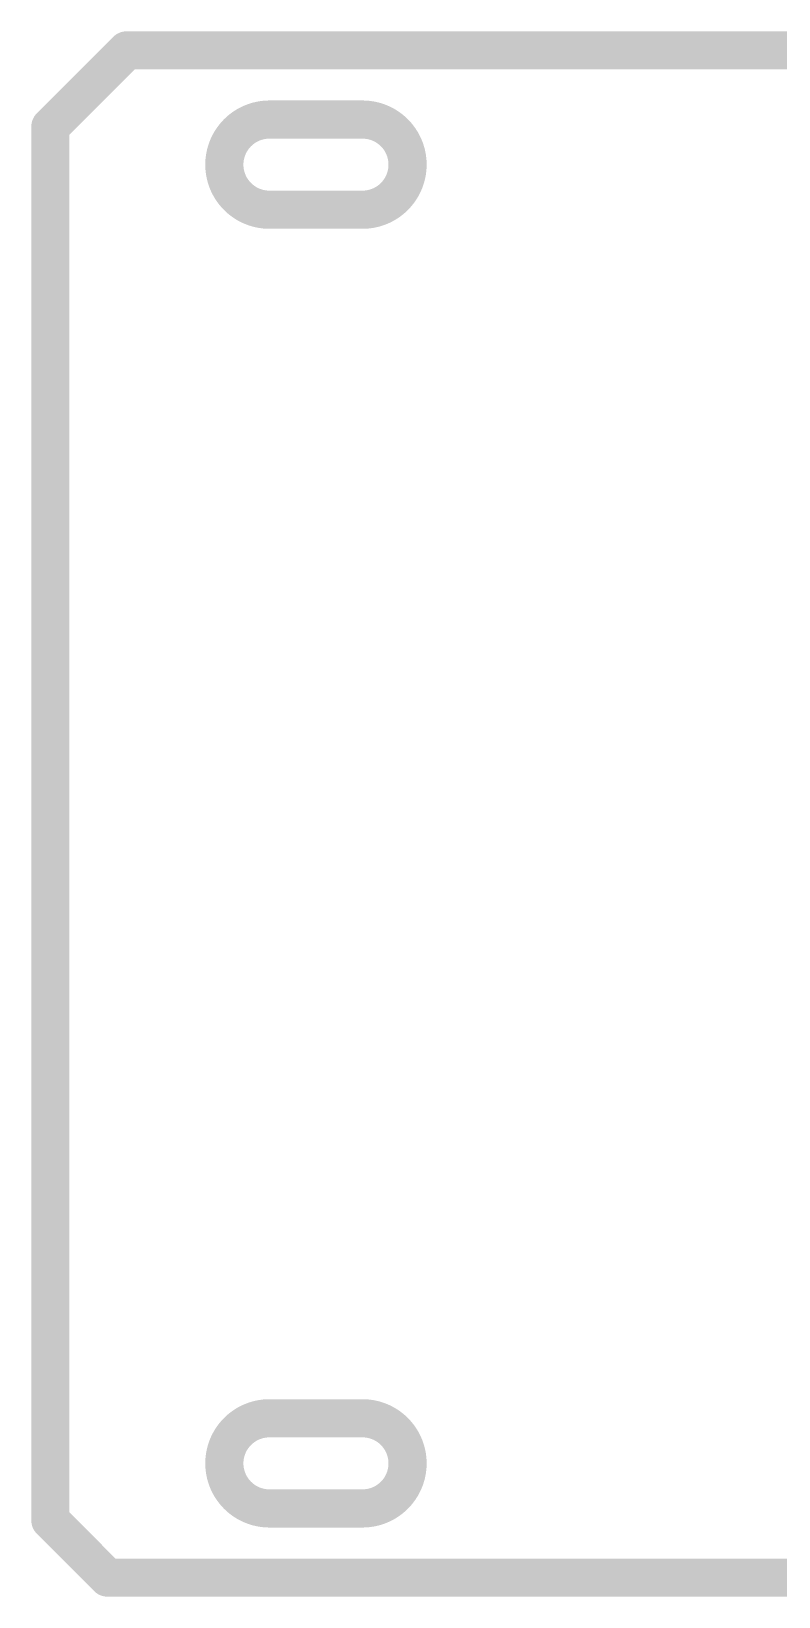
# Model space of a CAD drawing. Extents: x 1.1 to 91.2, y -5.2 to 5.2.
# Drawn here: x 1.14 to 6.12, y -5.21 to 5.21 of the extents above; entities that cross this region are included whole.
import ezdxf

# ---------------------------------------------------------------- set-up
doc = ezdxf.new("R2010")
doc.units = 0
doc.layers.add('16', color=132, linetype='CONTINUOUS')

msp = doc.modelspace()

# ---------------------------------------------------------------- linework, layer by layer
at = {"layer": '16', "const_width": 0.127}
for points in [[(1.778, 5.1435, 1), (1.778, 5.0165)], [(1.8229, 5.0351, 1), (1.7331, 5.1249)], [(1.3335, 4.572, 1), (1.2065, 4.572)], [(2.5486, 4.6361, 1), (2.6074, 4.5235)], [(2.5486, 4.6361, 1), (2.6074, 4.5235)], [(2.5946, 4.5153, 1), (2.5172, 4.6161)], [(2.5946, 4.5153, 1), (2.5172, 4.6161)], [(2.5769, 4.6506, 1), (2.6255, 4.5332)], [(2.5769, 4.6506, 1), (2.6255, 4.5332)], [(2.6122, 4.5263, 1), (2.5438, 4.6333)], [(2.6122, 4.5263, 1), (2.5438, 4.6333)], [(2.6063, 4.6624, 1), (2.6445, 4.5414)], [(2.6063, 4.6624, 1), (2.6445, 4.5414)], [(2.6306, 4.5356, 1), (2.5718, 4.6482)], [(2.6306, 4.5356, 1), (2.5718, 4.6482)], [(2.6368, 4.6718, 1), (2.664, 4.5478)], [(2.6368, 4.6718, 1), (2.664, 4.5478)], [(2.6497, 4.5432, 1), (2.6011, 4.6606)], [(2.6497, 4.5432, 1), (2.6011, 4.6606)], [(2.6674, 4.6783, 1), (2.6844, 4.5525)], [(2.6674, 4.6783, 1), (2.6844, 4.5525)], [(2.6695, 4.5493, 1), (2.6313, 4.6703)], [(2.6695, 4.5493, 1), (2.6313, 4.6703)], [(2.6992, 4.6823, 1), (2.7046, 4.5555)], [(2.6992, 4.6823, 1), (2.7046, 4.5555)], [(2.6895, 4.5534, 1), (2.6623, 4.6774)], [(2.6895, 4.5534, 1), (2.6623, 4.6774)], [(2.728, 4.6835, 1), (2.728, 4.5565)], [(2.728, 4.6835, 1), (2.728, 4.5565)], [(2.7104, 4.556, 1), (2.6934, 4.6818)], [(2.7104, 4.556, 1), (2.6934, 4.6818)], [(2.7307, 4.5566, 1), (2.7253, 4.6834)], [(2.7307, 4.5566, 1), (2.7253, 4.6834)], [(3.3507, 4.6834, 1), (3.3453, 4.5566)], [(3.3507, 4.6834, 1), (3.3453, 4.5566)], [(3.3826, 4.6818, 1), (3.3656, 4.556)], [(3.3826, 4.6818, 1), (3.3656, 4.556)], [(3.4137, 4.6774, 1), (3.3865, 4.5534)], [(3.4137, 4.6774, 1), (3.3865, 4.5534)], [(3.348, 4.5565, 1), (3.348, 4.6835)], [(3.348, 4.5565, 1), (3.348, 4.6835)], [(3.4447, 4.6703, 1), (3.4065, 4.5493)], [(3.4447, 4.6703, 1), (3.4065, 4.5493)], [(3.3714, 4.5555, 1), (3.3768, 4.6823)], [(3.3714, 4.5555, 1), (3.3768, 4.6823)], [(3.4749, 4.6606, 1), (3.4263, 4.5432)], [(3.4749, 4.6606, 1), (3.4263, 4.5432)], [(3.3916, 4.5525, 1), (3.4086, 4.6783)], [(3.3916, 4.5525, 1), (3.4086, 4.6783)], [(3.5042, 4.6482, 1), (3.4454, 4.5356)], [(3.5042, 4.6482, 1), (3.4454, 4.5356)], [(3.412, 4.5478, 1), (3.4392, 4.6718)], [(3.412, 4.5478, 1), (3.4392, 4.6718)], [(3.4315, 4.5414, 1), (3.4697, 4.6624)], [(3.4315, 4.5414, 1), (3.4697, 4.6624)], [(3.5322, 4.6333, 1), (3.4638, 4.5263)], [(3.5322, 4.6333, 1), (3.4638, 4.5263)], [(3.4505, 4.5332, 1), (3.4991, 4.6506)], [(3.4505, 4.5332, 1), (3.4991, 4.6506)], [(3.5588, 4.6161, 1), (3.4814, 4.5153)], [(3.5588, 4.6161, 1), (3.4814, 4.5153)], [(3.4686, 4.5235, 1), (3.5274, 4.6361)], [(3.4686, 4.5235, 1), (3.5274, 4.6361)], [(1.2251, 4.6169, 1), (1.3149, 4.5271)], [(2.5245, 4.4406, 1), (2.4119, 4.4994)], [(2.5245, 4.4406, 1), (2.4119, 4.4994)], [(2.4319, 4.5308, 1), (2.5327, 4.4534)], [(2.4319, 4.5308, 1), (2.5327, 4.4534)], [(2.5358, 4.4579, 1), (2.4288, 4.5263)], [(2.5358, 4.4579, 1), (2.4288, 4.5263)], [(2.4514, 4.5557, 1), (2.545, 4.4699)], [(2.4514, 4.5557, 1), (2.545, 4.4699)], [(2.5486, 4.4741, 1), (2.4478, 4.5515)], [(2.5486, 4.4741, 1), (2.4478, 4.5515)], [(2.473, 4.5789, 1), (2.5588, 4.4853)], [(2.473, 4.5789, 1), (2.5588, 4.4853)], [(2.5627, 4.4892, 1), (2.4691, 4.575)], [(2.5627, 4.4892, 1), (2.4691, 4.575)], [(2.4965, 4.6002, 1), (2.5739, 4.4994)], [(2.4965, 4.6002, 1), (2.5739, 4.4994)], [(2.5781, 4.503, 1), (2.4923, 4.5966)], [(2.5781, 4.503, 1), (2.4923, 4.5966)], [(2.5217, 4.6192, 1), (2.5901, 4.5122)], [(2.5217, 4.6192, 1), (2.5901, 4.5122)], [(3.5837, 4.5966, 1), (3.4979, 4.503)], [(3.5837, 4.5966, 1), (3.4979, 4.503)], [(3.4859, 4.5122, 1), (3.5543, 4.6192)], [(3.4859, 4.5122, 1), (3.5543, 4.6192)], [(3.6069, 4.575, 1), (3.5133, 4.4892)], [(3.6069, 4.575, 1), (3.5133, 4.4892)], [(3.5021, 4.4994, 1), (3.5795, 4.6002)], [(3.5021, 4.4994, 1), (3.5795, 4.6002)], [(3.6282, 4.5515, 1), (3.5274, 4.4741)], [(3.6282, 4.5515, 1), (3.5274, 4.4741)], [(3.5172, 4.4853, 1), (3.603, 4.5789)], [(3.5172, 4.4853, 1), (3.603, 4.5789)], [(3.6472, 4.5263, 1), (3.5402, 4.4579)], [(3.6472, 4.5263, 1), (3.5402, 4.4579)], [(3.531, 4.4699, 1), (3.6246, 4.5557)], [(3.531, 4.4699, 1), (3.6246, 4.5557)], [(3.5433, 4.4534, 1), (3.6441, 4.5308)], [(3.5433, 4.4534, 1), (3.6441, 4.5308)], [(3.6641, 4.4994, 1), (3.5515, 4.4406)], [(3.6641, 4.4994, 1), (3.5515, 4.4406)], [(2.4955, 4.3636, 1), (2.3697, 4.3806)], [(2.4955, 4.3636, 1), (2.3697, 4.3806)], [(2.3777, 4.4167, 1), (2.4987, 4.3785)], [(2.3777, 4.4167, 1), (2.4987, 4.3785)], [(2.5002, 4.384, 1), (2.3762, 4.4112)], [(2.5002, 4.384, 1), (2.3762, 4.4112)], [(2.3874, 4.4469, 1), (2.5048, 4.3983)], [(2.3874, 4.4469, 1), (2.5048, 4.3983)], [(2.5066, 4.4035, 1), (2.3856, 4.4417)], [(2.5066, 4.4035, 1), (2.3856, 4.4417)], [(2.3998, 4.4762, 1), (2.5124, 4.4174)], [(2.3998, 4.4762, 1), (2.5124, 4.4174)], [(2.5148, 4.4225, 1), (2.3974, 4.4711)], [(2.5148, 4.4225, 1), (2.3974, 4.4711)], [(2.4147, 4.5042, 1), (2.5217, 4.4358)], [(2.4147, 4.5042, 1), (2.5217, 4.4358)], [(3.5543, 4.4358, 1), (3.6613, 4.5042)], [(3.5543, 4.4358, 1), (3.6613, 4.5042)], [(3.6786, 4.4711, 1), (3.5612, 4.4225)], [(3.6786, 4.4711, 1), (3.5612, 4.4225)], [(3.5636, 4.4174, 1), (3.6762, 4.4762)], [(3.5636, 4.4174, 1), (3.6762, 4.4762)], [(3.6904, 4.4417, 1), (3.5694, 4.4035)], [(3.6904, 4.4417, 1), (3.5694, 4.4035)], [(3.5712, 4.3983, 1), (3.6886, 4.4469)], [(3.5712, 4.3983, 1), (3.6886, 4.4469)], [(3.6998, 4.4112, 1), (3.5758, 4.384)], [(3.6998, 4.4112, 1), (3.5758, 4.384)], [(3.5773, 4.3785, 1), (3.6983, 4.4167)], [(3.5773, 4.3785, 1), (3.6983, 4.4167)], [(3.7063, 4.3806, 1), (3.5805, 4.3636)], [(3.7063, 4.3806, 1), (3.5805, 4.3636)], [(2.4914, 4.3227, 1), (2.3646, 4.3173)], [(2.4914, 4.3227, 1), (2.3646, 4.3173)], [(2.3646, 4.3227, 1), (2.4914, 4.3173)], [(2.3646, 4.3227, 1), (2.4914, 4.3173)], [(2.492, 4.3024, 1), (2.3662, 4.2854)], [(2.492, 4.3024, 1), (2.3662, 4.2854)], [(2.3662, 4.3546, 1), (2.492, 4.3376)], [(2.3662, 4.3546, 1), (2.492, 4.3376)], [(2.4925, 4.3434, 1), (2.3657, 4.3488)], [(2.4925, 4.3434, 1), (2.3657, 4.3488)], [(2.3706, 4.3857, 1), (2.4946, 4.3585)], [(2.3706, 4.3857, 1), (2.4946, 4.3585)], [(2.4946, 4.2815, 1), (2.3706, 4.2543)], [(2.4946, 4.2815, 1), (2.3706, 4.2543)], [(3.5814, 4.3585, 1), (3.7054, 4.3857)], [(3.5814, 4.3585, 1), (3.7054, 4.3857)], [(3.7054, 4.2543, 1), (3.5814, 4.2815)], [(3.7054, 4.2543, 1), (3.5814, 4.2815)], [(3.7103, 4.3488, 1), (3.5835, 4.3434)], [(3.7103, 4.3488, 1), (3.5835, 4.3434)], [(3.7098, 4.2854, 1), (3.584, 4.3024)], [(3.7098, 4.2854, 1), (3.584, 4.3024)], [(3.584, 4.3376, 1), (3.7098, 4.3546)], [(3.584, 4.3376, 1), (3.7098, 4.3546)], [(3.7114, 4.3173, 1), (3.5846, 4.3227)], [(3.7114, 4.3173, 1), (3.5846, 4.3227)], [(3.5846, 4.3173, 1), (3.7114, 4.3227)], [(3.5846, 4.3173, 1), (3.7114, 4.3227)], [(2.3657, 4.2912, 1), (2.4925, 4.2966)], [(2.3657, 4.2912, 1), (2.4925, 4.2966)], [(2.3697, 4.2594, 1), (2.4955, 4.2764)], [(2.3697, 4.2594, 1), (2.4955, 4.2764)], [(2.4987, 4.2615, 1), (2.3777, 4.2233)], [(2.4987, 4.2615, 1), (2.3777, 4.2233)], [(2.3762, 4.2288, 1), (2.5002, 4.256)], [(2.3762, 4.2288, 1), (2.5002, 4.256)], [(2.5048, 4.2417, 1), (2.3874, 4.1931)], [(2.5048, 4.2417, 1), (2.3874, 4.1931)], [(2.3856, 4.1983, 1), (2.5066, 4.2365)], [(2.3856, 4.1983, 1), (2.5066, 4.2365)], [(2.5124, 4.2226, 1), (2.3998, 4.1638)], [(2.5124, 4.2226, 1), (2.3998, 4.1638)], [(2.3974, 4.1689, 1), (2.5148, 4.2175)], [(2.3974, 4.1689, 1), (2.5148, 4.2175)], [(2.5217, 4.2042, 1), (2.4147, 4.1358)], [(2.5217, 4.2042, 1), (2.4147, 4.1358)], [(2.5327, 4.1866, 1), (2.4319, 4.1092)], [(2.5327, 4.1866, 1), (2.4319, 4.1092)], [(3.6441, 4.1092, 1), (3.5433, 4.1866)], [(3.6441, 4.1092, 1), (3.5433, 4.1866)], [(3.6613, 4.1358, 1), (3.5543, 4.2042)], [(3.6613, 4.1358, 1), (3.5543, 4.2042)], [(3.5612, 4.2175, 1), (3.6786, 4.1689)], [(3.5612, 4.2175, 1), (3.6786, 4.1689)], [(3.6762, 4.1638, 1), (3.5636, 4.2226)], [(3.6762, 4.1638, 1), (3.5636, 4.2226)], [(3.5694, 4.2365, 1), (3.6904, 4.1983)], [(3.5694, 4.2365, 1), (3.6904, 4.1983)], [(3.6886, 4.1931, 1), (3.5712, 4.2417)], [(3.6886, 4.1931, 1), (3.5712, 4.2417)], [(3.5758, 4.256, 1), (3.6998, 4.2288)], [(3.5758, 4.256, 1), (3.6998, 4.2288)], [(3.6983, 4.2233, 1), (3.5773, 4.2615)], [(3.6983, 4.2233, 1), (3.5773, 4.2615)], [(3.5805, 4.2764, 1), (3.7063, 4.2594)], [(3.5805, 4.2764, 1), (3.7063, 4.2594)], [(3.5835, 4.2966, 1), (3.7103, 4.2912)], [(3.5835, 4.2966, 1), (3.7103, 4.2912)], [(2.4119, 4.1406, 1), (2.5245, 4.1994)], [(2.4119, 4.1406, 1), (2.5245, 4.1994)], [(2.4288, 4.1137, 1), (2.5358, 4.1821)], [(2.4288, 4.1137, 1), (2.5358, 4.1821)], [(2.545, 4.1701, 1), (2.4514, 4.0843)], [(2.545, 4.1701, 1), (2.4514, 4.0843)], [(2.4478, 4.0885, 1), (2.5486, 4.1659)], [(2.4478, 4.0885, 1), (2.5486, 4.1659)], [(2.5588, 4.1547, 1), (2.473, 4.0611)], [(2.5588, 4.1547, 1), (2.473, 4.0611)], [(2.4691, 4.065, 1), (2.5627, 4.1508)], [(2.4691, 4.065, 1), (2.5627, 4.1508)], [(2.5739, 4.1406, 1), (2.4965, 4.0398)], [(2.5739, 4.1406, 1), (2.4965, 4.0398)], [(2.4923, 4.0434, 1), (2.5781, 4.137)], [(2.4923, 4.0434, 1), (2.5781, 4.137)], [(2.5901, 4.1278, 1), (2.5217, 4.0208)], [(2.5901, 4.1278, 1), (2.5217, 4.0208)], [(2.6074, 4.1165, 1), (2.5486, 4.0039)], [(2.6074, 4.1165, 1), (2.5486, 4.0039)], [(2.5172, 4.0239, 1), (2.5946, 4.1247)], [(2.5172, 4.0239, 1), (2.5946, 4.1247)], [(2.6255, 4.1068, 1), (2.5769, 3.9894)], [(2.6255, 4.1068, 1), (2.5769, 3.9894)], [(2.5438, 4.0067, 1), (2.6122, 4.1137)], [(2.5438, 4.0067, 1), (2.6122, 4.1137)], [(2.5718, 3.9918, 1), (2.6306, 4.1044)], [(2.5718, 3.9918, 1), (2.6306, 4.1044)], [(3.4454, 4.1044, 1), (3.5042, 3.9918)], [(3.4454, 4.1044, 1), (3.5042, 3.9918)], [(3.4638, 4.1137, 1), (3.5322, 4.0067)], [(3.4638, 4.1137, 1), (3.5322, 4.0067)], [(3.4991, 3.9894, 1), (3.4505, 4.1068)], [(3.4991, 3.9894, 1), (3.4505, 4.1068)], [(3.4814, 4.1247, 1), (3.5588, 4.0239)], [(3.4814, 4.1247, 1), (3.5588, 4.0239)], [(3.5274, 4.0039, 1), (3.4686, 4.1165)], [(3.5274, 4.0039, 1), (3.4686, 4.1165)], [(3.4979, 4.137, 1), (3.5837, 4.0434)], [(3.4979, 4.137, 1), (3.5837, 4.0434)], [(3.5543, 4.0208, 1), (3.4859, 4.1278)], [(3.5543, 4.0208, 1), (3.4859, 4.1278)], [(3.5133, 4.1508, 1), (3.6069, 4.065)], [(3.5133, 4.1508, 1), (3.6069, 4.065)], [(3.5795, 4.0398, 1), (3.5021, 4.1406)], [(3.5795, 4.0398, 1), (3.5021, 4.1406)], [(3.5274, 4.1659, 1), (3.6282, 4.0885)], [(3.5274, 4.1659, 1), (3.6282, 4.0885)], [(3.603, 4.0611, 1), (3.5172, 4.1547)], [(3.603, 4.0611, 1), (3.5172, 4.1547)], [(3.5402, 4.1821, 1), (3.6472, 4.1137)], [(3.5402, 4.1821, 1), (3.6472, 4.1137)], [(3.6246, 4.0843, 1), (3.531, 4.1701)], [(3.6246, 4.0843, 1), (3.531, 4.1701)], [(3.5515, 4.1994, 1), (3.6641, 4.1406)], [(3.5515, 4.1994, 1), (3.6641, 4.1406)], [(2.6445, 4.0986, 1), (2.6063, 3.9776)], [(2.6445, 4.0986, 1), (2.6063, 3.9776)], [(2.664, 4.0922, 1), (2.6368, 3.9682)], [(2.664, 4.0922, 1), (2.6368, 3.9682)], [(2.6011, 3.9794, 1), (2.6497, 4.0968)], [(2.6011, 3.9794, 1), (2.6497, 4.0968)], [(2.6844, 4.0875, 1), (2.6674, 3.9617)], [(2.6844, 4.0875, 1), (2.6674, 3.9617)], [(2.6313, 3.9697, 1), (2.6695, 4.0907)], [(2.6313, 3.9697, 1), (2.6695, 4.0907)], [(2.7046, 4.0845, 1), (2.6992, 3.9577)], [(2.7046, 4.0845, 1), (2.6992, 3.9577)], [(2.6623, 3.9626, 1), (2.6895, 4.0866)], [(2.6623, 3.9626, 1), (2.6895, 4.0866)], [(2.728, 4.0835, 1), (2.728, 3.9565)], [(2.728, 4.0835, 1), (2.728, 3.9565)], [(2.6934, 3.9582, 1), (2.7104, 4.084)], [(2.6934, 3.9582, 1), (2.7104, 4.084)], [(2.7253, 3.9566, 1), (2.7307, 4.0834)], [(2.7253, 3.9566, 1), (2.7307, 4.0834)], [(3.3453, 4.0834, 1), (3.3507, 3.9566)], [(3.3453, 4.0834, 1), (3.3507, 3.9566)], [(3.3656, 4.084, 1), (3.3826, 3.9582)], [(3.3656, 4.084, 1), (3.3826, 3.9582)], [(3.3865, 4.0866, 1), (3.4137, 3.9626)], [(3.3865, 4.0866, 1), (3.4137, 3.9626)], [(3.348, 3.9565, 1), (3.348, 4.0835)], [(3.348, 3.9565, 1), (3.348, 4.0835)], [(3.4065, 4.0907, 1), (3.4447, 3.9697)], [(3.4065, 4.0907, 1), (3.4447, 3.9697)], [(3.3768, 3.9577, 1), (3.3714, 4.0845)], [(3.3768, 3.9577, 1), (3.3714, 4.0845)], [(3.4263, 4.0968, 1), (3.4749, 3.9794)], [(3.4263, 4.0968, 1), (3.4749, 3.9794)], [(3.4086, 3.9617, 1), (3.3916, 4.0875)], [(3.4086, 3.9617, 1), (3.3916, 4.0875)], [(3.4392, 3.9682, 1), (3.412, 4.0922)], [(3.4392, 3.9682, 1), (3.412, 4.0922)], [(3.4697, 3.9776, 1), (3.4315, 4.0986)], [(3.4697, 3.9776, 1), (3.4315, 4.0986)], [(2.5217, -4.0208, 1), (2.5901, -4.1278)], [(2.5217, -4.0208, 1), (2.5901, -4.1278)], [(2.5486, -4.0039, 1), (2.6074, -4.1165)], [(2.5486, -4.0039, 1), (2.6074, -4.1165)], [(2.5946, -4.1247, 1), (2.5172, -4.0239)], [(2.5946, -4.1247, 1), (2.5172, -4.0239)], [(2.5769, -3.9894, 1), (2.6255, -4.1068)], [(2.5769, -3.9894, 1), (2.6255, -4.1068)], [(2.6122, -4.1137, 1), (2.5438, -4.0067)], [(2.6122, -4.1137, 1), (2.5438, -4.0067)], [(2.6063, -3.9776, 1), (2.6445, -4.0986)], [(2.6063, -3.9776, 1), (2.6445, -4.0986)], [(2.6306, -4.1044, 1), (2.5718, -3.9918)], [(2.6306, -4.1044, 1), (2.5718, -3.9918)], [(2.6368, -3.9682, 1), (2.664, -4.0922)], [(2.6368, -3.9682, 1), (2.664, -4.0922)], [(2.6497, -4.0968, 1), (2.6011, -3.9794)], [(2.6497, -4.0968, 1), (2.6011, -3.9794)], [(2.6674, -3.9617, 1), (2.6844, -4.0875)], [(2.6674, -3.9617, 1), (2.6844, -4.0875)], [(2.6695, -4.0907, 1), (2.6313, -3.9697)], [(2.6695, -4.0907, 1), (2.6313, -3.9697)], [(2.6992, -3.9577, 1), (2.7046, -4.0845)], [(2.6992, -3.9577, 1), (2.7046, -4.0845)], [(2.6895, -4.0866, 1), (2.6623, -3.9626)], [(2.6895, -4.0866, 1), (2.6623, -3.9626)], [(2.728, -3.9565, 1), (2.728, -4.0835)], [(2.728, -3.9565, 1), (2.728, -4.0835)], [(2.7104, -4.084, 1), (2.6934, -3.9582)], [(2.7104, -4.084, 1), (2.6934, -3.9582)], [(2.7307, -4.0834, 1), (2.7253, -3.9566)], [(2.7307, -4.0834, 1), (2.7253, -3.9566)], [(3.3507, -3.9566, 1), (3.3453, -4.0834)], [(3.3507, -3.9566, 1), (3.3453, -4.0834)], [(3.3826, -3.9582, 1), (3.3656, -4.084)], [(3.3826, -3.9582, 1), (3.3656, -4.084)], [(3.4137, -3.9626, 1), (3.3865, -4.0866)], [(3.4137, -3.9626, 1), (3.3865, -4.0866)], [(3.348, -4.0835, 1), (3.348, -3.9565)], [(3.348, -4.0835, 1), (3.348, -3.9565)], [(3.4447, -3.9697, 1), (3.4065, -4.0907)], [(3.4447, -3.9697, 1), (3.4065, -4.0907)], [(3.3714, -4.0845, 1), (3.3768, -3.9577)], [(3.3714, -4.0845, 1), (3.3768, -3.9577)], [(3.4749, -3.9794, 1), (3.4263, -4.0968)], [(3.4749, -3.9794, 1), (3.4263, -4.0968)], [(3.3916, -4.0875, 1), (3.4086, -3.9617)], [(3.3916, -4.0875, 1), (3.4086, -3.9617)], [(3.5042, -3.9918, 1), (3.4454, -4.1044)], [(3.5042, -3.9918, 1), (3.4454, -4.1044)], [(3.412, -4.0922, 1), (3.4392, -3.9682)], [(3.412, -4.0922, 1), (3.4392, -3.9682)], [(3.4315, -4.0986, 1), (3.4697, -3.9776)], [(3.4315, -4.0986, 1), (3.4697, -3.9776)], [(3.5322, -4.0067, 1), (3.4638, -4.1137)], [(3.5322, -4.0067, 1), (3.4638, -4.1137)], [(3.4505, -4.1068, 1), (3.4991, -3.9894)], [(3.4505, -4.1068, 1), (3.4991, -3.9894)], [(3.5588, -4.0239, 1), (3.4814, -4.1247)], [(3.5588, -4.0239, 1), (3.4814, -4.1247)], [(3.4686, -4.1165, 1), (3.5274, -4.0039)], [(3.4686, -4.1165, 1), (3.5274, -4.0039)], [(3.4859, -4.1278, 1), (3.5543, -4.0208)], [(3.4859, -4.1278, 1), (3.5543, -4.0208)], [(2.5245, -4.1994, 1), (2.4119, -4.1406)], [(2.5245, -4.1994, 1), (2.4119, -4.1406)], [(2.4319, -4.1092, 1), (2.5327, -4.1866)], [(2.4319, -4.1092, 1), (2.5327, -4.1866)], [(2.5358, -4.1821, 1), (2.4288, -4.1137)], [(2.5358, -4.1821, 1), (2.4288, -4.1137)], [(2.4514, -4.0843, 1), (2.545, -4.1701)], [(2.4514, -4.0843, 1), (2.545, -4.1701)], [(2.5486, -4.1659, 1), (2.4478, -4.0885)], [(2.5486, -4.1659, 1), (2.4478, -4.0885)], [(2.473, -4.0611, 1), (2.5588, -4.1547)], [(2.473, -4.0611, 1), (2.5588, -4.1547)], [(2.5627, -4.1508, 1), (2.4691, -4.065)], [(2.5627, -4.1508, 1), (2.4691, -4.065)], [(2.4965, -4.0398, 1), (2.5739, -4.1406)], [(2.4965, -4.0398, 1), (2.5739, -4.1406)], [(2.5781, -4.137, 1), (2.4923, -4.0434)], [(2.5781, -4.137, 1), (2.4923, -4.0434)], [(3.5837, -4.0434, 1), (3.4979, -4.137)], [(3.5837, -4.0434, 1), (3.4979, -4.137)], [(3.6069, -4.065, 1), (3.5133, -4.1508)], [(3.6069, -4.065, 1), (3.5133, -4.1508)], [(3.5021, -4.1406, 1), (3.5795, -4.0398)], [(3.5021, -4.1406, 1), (3.5795, -4.0398)], [(3.6282, -4.0885, 1), (3.5274, -4.1659)], [(3.6282, -4.0885, 1), (3.5274, -4.1659)], [(3.5172, -4.1547, 1), (3.603, -4.0611)], [(3.5172, -4.1547, 1), (3.603, -4.0611)], [(3.6472, -4.1137, 1), (3.5402, -4.1821)], [(3.6472, -4.1137, 1), (3.5402, -4.1821)], [(3.531, -4.1701, 1), (3.6246, -4.0843)], [(3.531, -4.1701, 1), (3.6246, -4.0843)], [(3.5433, -4.1866, 1), (3.6441, -4.1092)], [(3.5433, -4.1866, 1), (3.6441, -4.1092)], [(3.6641, -4.1406, 1), (3.5515, -4.1994)], [(3.6641, -4.1406, 1), (3.5515, -4.1994)], [(2.4955, -4.2764, 1), (2.3697, -4.2594)], [(2.4955, -4.2764, 1), (2.3697, -4.2594)], [(2.3777, -4.2233, 1), (2.4987, -4.2615)], [(2.3777, -4.2233, 1), (2.4987, -4.2615)], [(2.5002, -4.256, 1), (2.3762, -4.2288)], [(2.5002, -4.256, 1), (2.3762, -4.2288)], [(2.3874, -4.1931, 1), (2.5048, -4.2417)], [(2.3874, -4.1931, 1), (2.5048, -4.2417)], [(2.5066, -4.2365, 1), (2.3856, -4.1983)], [(2.5066, -4.2365, 1), (2.3856, -4.1983)], [(2.3998, -4.1638, 1), (2.5124, -4.2226)], [(2.3998, -4.1638, 1), (2.5124, -4.2226)], [(2.5148, -4.2175, 1), (2.3974, -4.1689)], [(2.5148, -4.2175, 1), (2.3974, -4.1689)], [(2.4147, -4.1358, 1), (2.5217, -4.2042)], [(2.4147, -4.1358, 1), (2.5217, -4.2042)], [(3.5543, -4.2042, 1), (3.6613, -4.1358)], [(3.5543, -4.2042, 1), (3.6613, -4.1358)], [(3.6786, -4.1689, 1), (3.5612, -4.2175)], [(3.6786, -4.1689, 1), (3.5612, -4.2175)], [(3.5636, -4.2226, 1), (3.6762, -4.1638)], [(3.5636, -4.2226, 1), (3.6762, -4.1638)], [(3.6904, -4.1983, 1), (3.5694, -4.2365)], [(3.6904, -4.1983, 1), (3.5694, -4.2365)], [(3.5712, -4.2417, 1), (3.6886, -4.1931)], [(3.5712, -4.2417, 1), (3.6886, -4.1931)], [(3.6998, -4.2288, 1), (3.5758, -4.256)], [(3.6998, -4.2288, 1), (3.5758, -4.256)], [(3.5773, -4.2615, 1), (3.6983, -4.2233)], [(3.5773, -4.2615, 1), (3.6983, -4.2233)], [(3.7063, -4.2594, 1), (3.5805, -4.2764)], [(3.7063, -4.2594, 1), (3.5805, -4.2764)], [(2.4914, -4.3173, 1), (2.3646, -4.3227)], [(2.4914, -4.3173, 1), (2.3646, -4.3227)], [(2.3646, -4.3173, 1), (2.4914, -4.3227)], [(2.3646, -4.3173, 1), (2.4914, -4.3227)], [(2.492, -4.3376, 1), (2.3662, -4.3546)], [(2.492, -4.3376, 1), (2.3662, -4.3546)], [(2.3662, -4.2854, 1), (2.492, -4.3024)], [(2.3662, -4.2854, 1), (2.492, -4.3024)], [(2.4925, -4.2966, 1), (2.3657, -4.2912)], [(2.4925, -4.2966, 1), (2.3657, -4.2912)], [(2.3706, -4.2543, 1), (2.4946, -4.2815)], [(2.3706, -4.2543, 1), (2.4946, -4.2815)], [(2.4946, -4.3585, 1), (2.3706, -4.3857)], [(2.4946, -4.3585, 1), (2.3706, -4.3857)], [(3.5814, -4.2815, 1), (3.7054, -4.2543)], [(3.5814, -4.2815, 1), (3.7054, -4.2543)], [(3.7054, -4.3857, 1), (3.5814, -4.3585)], [(3.7054, -4.3857, 1), (3.5814, -4.3585)], [(3.7103, -4.2912, 1), (3.5835, -4.2966)], [(3.7103, -4.2912, 1), (3.5835, -4.2966)], [(3.7098, -4.3546, 1), (3.584, -4.3376)], [(3.7098, -4.3546, 1), (3.584, -4.3376)], [(3.584, -4.3024, 1), (3.7098, -4.2854)], [(3.584, -4.3024, 1), (3.7098, -4.2854)], [(3.7114, -4.3227, 1), (3.5846, -4.3173)], [(3.7114, -4.3227, 1), (3.5846, -4.3173)], [(3.5846, -4.3227, 1), (3.7114, -4.3173)], [(3.5846, -4.3227, 1), (3.7114, -4.3173)], [(2.3657, -4.3488, 1), (2.4925, -4.3434)], [(2.3657, -4.3488, 1), (2.4925, -4.3434)], [(2.3697, -4.3806, 1), (2.4955, -4.3636)], [(2.3697, -4.3806, 1), (2.4955, -4.3636)], [(2.4987, -4.3785, 1), (2.3777, -4.4167)], [(2.4987, -4.3785, 1), (2.3777, -4.4167)], [(2.3762, -4.4112, 1), (2.5002, -4.384)], [(2.3762, -4.4112, 1), (2.5002, -4.384)], [(2.5048, -4.3983, 1), (2.3874, -4.4469)], [(2.5048, -4.3983, 1), (2.3874, -4.4469)], [(2.3856, -4.4417, 1), (2.5066, -4.4035)], [(2.3856, -4.4417, 1), (2.5066, -4.4035)], [(2.5124, -4.4174, 1), (2.3998, -4.4762)], [(2.5124, -4.4174, 1), (2.3998, -4.4762)], [(2.3974, -4.4711, 1), (2.5148, -4.4225)], [(2.3974, -4.4711, 1), (2.5148, -4.4225)], [(2.5217, -4.4358, 1), (2.4147, -4.5042)], [(2.5217, -4.4358, 1), (2.4147, -4.5042)], [(2.5327, -4.4534, 1), (2.4319, -4.5308)], [(2.5327, -4.4534, 1), (2.4319, -4.5308)], [(3.6441, -4.5308, 1), (3.5433, -4.4534)], [(3.6441, -4.5308, 1), (3.5433, -4.4534)], [(3.6613, -4.5042, 1), (3.5543, -4.4358)], [(3.6613, -4.5042, 1), (3.5543, -4.4358)], [(3.5612, -4.4225, 1), (3.6786, -4.4711)], [(3.5612, -4.4225, 1), (3.6786, -4.4711)], [(3.6762, -4.4762, 1), (3.5636, -4.4174)], [(3.6762, -4.4762, 1), (3.5636, -4.4174)], [(3.5694, -4.4035, 1), (3.6904, -4.4417)], [(3.5694, -4.4035, 1), (3.6904, -4.4417)], [(3.6886, -4.4469, 1), (3.5712, -4.3983)], [(3.6886, -4.4469, 1), (3.5712, -4.3983)], [(3.5758, -4.384, 1), (3.6998, -4.4112)], [(3.5758, -4.384, 1), (3.6998, -4.4112)], [(3.6983, -4.4167, 1), (3.5773, -4.3785)], [(3.6983, -4.4167, 1), (3.5773, -4.3785)], [(3.5805, -4.3636, 1), (3.7063, -4.3806)], [(3.5805, -4.3636, 1), (3.7063, -4.3806)], [(3.5835, -4.3434, 1), (3.7103, -4.3488)], [(3.5835, -4.3434, 1), (3.7103, -4.3488)], [(2.4119, -4.4994, 1), (2.5245, -4.4406)], [(2.4119, -4.4994, 1), (2.5245, -4.4406)], [(2.4288, -4.5263, 1), (2.5358, -4.4579)], [(2.4288, -4.5263, 1), (2.5358, -4.4579)], [(2.545, -4.4699, 1), (2.4514, -4.5557)], [(2.545, -4.4699, 1), (2.4514, -4.5557)], [(2.4478, -4.5515, 1), (2.5486, -4.4741)], [(2.4478, -4.5515, 1), (2.5486, -4.4741)], [(2.5588, -4.4853, 1), (2.473, -4.5789)], [(2.5588, -4.4853, 1), (2.473, -4.5789)], [(2.4691, -4.575, 1), (2.5627, -4.4892)], [(2.4691, -4.575, 1), (2.5627, -4.4892)], [(2.5739, -4.4994, 1), (2.4965, -4.6002)], [(2.5739, -4.4994, 1), (2.4965, -4.6002)], [(2.4923, -4.5966, 1), (2.5781, -4.503)], [(2.4923, -4.5966, 1), (2.5781, -4.503)], [(2.5901, -4.5122, 1), (2.5217, -4.6192)], [(2.5901, -4.5122, 1), (2.5217, -4.6192)], [(2.6074, -4.5235, 1), (2.5486, -4.6361)], [(2.6074, -4.5235, 1), (2.5486, -4.6361)], [(2.5172, -4.6161, 1), (2.5946, -4.5153)], [(2.5172, -4.6161, 1), (2.5946, -4.5153)], [(2.6255, -4.5332, 1), (2.5769, -4.6506)], [(2.6255, -4.5332, 1), (2.5769, -4.6506)], [(2.5438, -4.6333, 1), (2.6122, -4.5263)], [(2.5438, -4.6333, 1), (2.6122, -4.5263)], [(2.6445, -4.5414, 1), (2.6063, -4.6624)], [(2.6445, -4.5414, 1), (2.6063, -4.6624)], [(2.5718, -4.6482, 1), (2.6306, -4.5356)], [(2.5718, -4.6482, 1), (2.6306, -4.5356)], [(3.4454, -4.5356, 1), (3.5042, -4.6482)], [(3.4454, -4.5356, 1), (3.5042, -4.6482)], [(3.4697, -4.6624, 1), (3.4315, -4.5414)], [(3.4697, -4.6624, 1), (3.4315, -4.5414)], [(3.4638, -4.5263, 1), (3.5322, -4.6333)], [(3.4638, -4.5263, 1), (3.5322, -4.6333)], [(3.4991, -4.6506, 1), (3.4505, -4.5332)], [(3.4991, -4.6506, 1), (3.4505, -4.5332)], [(3.4814, -4.5153, 1), (3.5588, -4.6161)], [(3.4814, -4.5153, 1), (3.5588, -4.6161)], [(3.5274, -4.6361, 1), (3.4686, -4.5235)], [(3.5274, -4.6361, 1), (3.4686, -4.5235)], [(3.4979, -4.503, 1), (3.5837, -4.5966)], [(3.4979, -4.503, 1), (3.5837, -4.5966)], [(3.5543, -4.6192, 1), (3.4859, -4.5122)], [(3.5543, -4.6192, 1), (3.4859, -4.5122)], [(3.5133, -4.4892, 1), (3.6069, -4.575)], [(3.5133, -4.4892, 1), (3.6069, -4.575)], [(3.5795, -4.6002, 1), (3.5021, -4.4994)], [(3.5795, -4.6002, 1), (3.5021, -4.4994)], [(3.5274, -4.4741, 1), (3.6282, -4.5515)], [(3.5274, -4.4741, 1), (3.6282, -4.5515)], [(3.603, -4.5789, 1), (3.5172, -4.4853)], [(3.603, -4.5789, 1), (3.5172, -4.4853)], [(3.5402, -4.4579, 1), (3.6472, -4.5263)], [(3.5402, -4.4579, 1), (3.6472, -4.5263)], [(3.6246, -4.5557, 1), (3.531, -4.4699)], [(3.6246, -4.5557, 1), (3.531, -4.4699)], [(3.5515, -4.4406, 1), (3.6641, -4.4994)], [(3.5515, -4.4406, 1), (3.6641, -4.4994)], [(1.3149, -4.6541, 1), (1.2251, -4.7439)], [(2.664, -4.5478, 1), (2.6368, -4.6718)], [(2.664, -4.5478, 1), (2.6368, -4.6718)], [(2.6011, -4.6606, 1), (2.6497, -4.5432)], [(2.6011, -4.6606, 1), (2.6497, -4.5432)], [(2.6844, -4.5525, 1), (2.6674, -4.6783)], [(2.6844, -4.5525, 1), (2.6674, -4.6783)], [(2.6313, -4.6703, 1), (2.6695, -4.5493)], [(2.6313, -4.6703, 1), (2.6695, -4.5493)], [(2.7046, -4.5555, 1), (2.6992, -4.6823)], [(2.7046, -4.5555, 1), (2.6992, -4.6823)], [(2.6623, -4.6774, 1), (2.6895, -4.5534)], [(2.6623, -4.6774, 1), (2.6895, -4.5534)], [(2.728, -4.5565, 1), (2.728, -4.6835)], [(2.728, -4.5565, 1), (2.728, -4.6835)], [(2.6934, -4.6818, 1), (2.7104, -4.556)], [(2.6934, -4.6818, 1), (2.7104, -4.556)], [(2.7253, -4.6834, 1), (2.7307, -4.5566)], [(2.7253, -4.6834, 1), (2.7307, -4.5566)], [(3.3453, -4.5566, 1), (3.3507, -4.6834)], [(3.3453, -4.5566, 1), (3.3507, -4.6834)], [(3.3656, -4.556, 1), (3.3826, -4.6818)], [(3.3656, -4.556, 1), (3.3826, -4.6818)], [(3.3865, -4.5534, 1), (3.4137, -4.6774)], [(3.3865, -4.5534, 1), (3.4137, -4.6774)], [(3.348, -4.6835, 1), (3.348, -4.5565)], [(3.348, -4.6835, 1), (3.348, -4.5565)], [(3.4065, -4.5493, 1), (3.4447, -4.6703)], [(3.4065, -4.5493, 1), (3.4447, -4.6703)], [(3.3768, -4.6823, 1), (3.3714, -4.5555)], [(3.3768, -4.6823, 1), (3.3714, -4.5555)], [(3.4263, -4.5432, 1), (3.4749, -4.6606)], [(3.4263, -4.5432, 1), (3.4749, -4.6606)], [(3.4086, -4.6783, 1), (3.3916, -4.5525)], [(3.4086, -4.6783, 1), (3.3916, -4.5525)], [(3.4392, -4.6718, 1), (3.412, -4.5478)], [(3.4392, -4.6718, 1), (3.412, -4.5478)], [(1.2065, -4.699, 1), (1.3335, -4.699)], [(1.651, -5.0165, 1), (1.651, -5.1435)], [(1.6061, -5.1249, 1), (1.6959, -5.0351)]]:
    msp.add_lwpolyline(points, format="xyb", dxfattribs=at)
at = {"layer": '16', "const_width": 0.254}
for points in [[(1.778, 5.08), (1.27, 4.572)], [(8.382, 5.08), (1.778, 5.08)], [(1.27, 4.572), (1.27, -4.699)], [(2.5559, 4.5657), (2.5352, 4.5498)], [(2.5559, 4.5657), (2.5352, 4.5498)], [(2.578, 4.5798), (2.5559, 4.5657)], [(2.578, 4.5798), (2.5559, 4.5657)], [(2.6012, 4.5919), (2.578, 4.5798)], [(2.6012, 4.5919), (2.578, 4.5798)], [(2.6254, 4.6019), (2.6012, 4.5919)], [(2.6254, 4.6019), (2.6012, 4.5919)], [(2.6504, 4.6098), (2.6254, 4.6019)], [(2.6504, 4.6098), (2.6254, 4.6019)], [(2.6759, 4.6154), (2.6504, 4.6098)], [(2.6759, 4.6154), (2.6504, 4.6098)], [(2.7019, 4.6189), (2.6759, 4.6154)], [(2.7019, 4.6189), (2.6759, 4.6154)], [(2.728, 4.62), (2.7019, 4.6189)], [(2.728, 4.62), (2.7019, 4.6189)], [(3.348, 4.62), (2.728, 4.62)], [(3.348, 4.62), (2.728, 4.62)], [(3.3741, 4.6189), (3.348, 4.62)], [(3.3741, 4.6189), (3.348, 4.62)], [(3.4001, 4.6154), (3.3741, 4.6189)], [(3.4001, 4.6154), (3.3741, 4.6189)], [(3.4256, 4.6098), (3.4001, 4.6154)], [(3.4256, 4.6098), (3.4001, 4.6154)], [(3.4506, 4.6019), (3.4256, 4.6098)], [(3.4506, 4.6019), (3.4256, 4.6098)], [(3.4748, 4.5919), (3.4506, 4.6019)], [(3.4748, 4.5919), (3.4506, 4.6019)], [(3.498, 4.5798), (3.4748, 4.5919)], [(3.498, 4.5798), (3.4748, 4.5919)], [(3.5201, 4.5657), (3.498, 4.5798)], [(3.5201, 4.5657), (3.498, 4.5798)], [(3.5408, 4.5498), (3.5201, 4.5657)], [(3.5408, 4.5498), (3.5201, 4.5657)], [(2.4682, 4.47), (2.4561, 4.4468)], [(2.4682, 4.47), (2.4561, 4.4468)], [(2.4823, 4.4921), (2.4682, 4.47)], [(2.4823, 4.4921), (2.4682, 4.47)], [(2.4982, 4.5128), (2.4823, 4.4921)], [(2.4982, 4.5128), (2.4823, 4.4921)], [(2.5159, 4.5321), (2.4982, 4.5128)], [(2.5159, 4.5321), (2.4982, 4.5128)], [(2.5352, 4.5498), (2.5159, 4.5321)], [(2.5352, 4.5498), (2.5159, 4.5321)], [(3.5601, 4.5321), (3.5408, 4.5498)], [(3.5601, 4.5321), (3.5408, 4.5498)], [(3.5778, 4.5128), (3.5601, 4.5321)], [(3.5778, 4.5128), (3.5601, 4.5321)], [(3.5937, 4.4921), (3.5778, 4.5128)], [(3.5937, 4.4921), (3.5778, 4.5128)], [(3.6078, 4.47), (3.5937, 4.4921)], [(3.6078, 4.47), (3.5937, 4.4921)], [(3.6199, 4.4468), (3.6078, 4.47)], [(3.6199, 4.4468), (3.6078, 4.47)], [(2.4326, 4.3721), (2.4291, 4.3461)], [(2.4326, 4.3721), (2.4291, 4.3461)], [(2.4382, 4.3976), (2.4326, 4.3721)], [(2.4382, 4.3976), (2.4326, 4.3721)], [(2.4461, 4.4226), (2.4382, 4.3976)], [(2.4461, 4.4226), (2.4382, 4.3976)], [(2.4561, 4.4468), (2.4461, 4.4226)], [(2.4561, 4.4468), (2.4461, 4.4226)], [(3.6299, 4.4226), (3.6199, 4.4468)], [(3.6299, 4.4226), (3.6199, 4.4468)], [(3.6378, 4.3976), (3.6299, 4.4226)], [(3.6378, 4.3976), (3.6299, 4.4226)], [(3.6434, 4.3721), (3.6378, 4.3976)], [(3.6434, 4.3721), (3.6378, 4.3976)], [(3.6469, 4.3461), (3.6434, 4.3721)], [(3.6469, 4.3461), (3.6434, 4.3721)], [(2.4291, 4.3461), (2.428, 4.32)], [(2.4291, 4.3461), (2.428, 4.32)], [(2.428, 4.32), (2.4291, 4.2939)], [(2.428, 4.32), (2.4291, 4.2939)], [(2.4291, 4.2939), (2.4326, 4.2679)], [(2.4291, 4.2939), (2.4326, 4.2679)], [(2.4326, 4.2679), (2.4382, 4.2424)], [(2.4326, 4.2679), (2.4382, 4.2424)], [(3.6378, 4.2424), (3.6434, 4.2679)], [(3.6378, 4.2424), (3.6434, 4.2679)], [(3.6434, 4.2679), (3.6469, 4.2939)], [(3.6434, 4.2679), (3.6469, 4.2939)], [(3.648, 4.32), (3.6469, 4.3461)], [(3.648, 4.32), (3.6469, 4.3461)], [(3.6469, 4.2939), (3.648, 4.32)], [(3.6469, 4.2939), (3.648, 4.32)], [(2.4382, 4.2424), (2.4461, 4.2174)], [(2.4382, 4.2424), (2.4461, 4.2174)], [(2.4461, 4.2174), (2.4561, 4.1932)], [(2.4461, 4.2174), (2.4561, 4.1932)], [(2.4561, 4.1932), (2.4682, 4.17)], [(2.4561, 4.1932), (2.4682, 4.17)], [(2.4682, 4.17), (2.4823, 4.1479)], [(2.4682, 4.17), (2.4823, 4.1479)], [(2.4823, 4.1479), (2.4982, 4.1272)], [(2.4823, 4.1479), (2.4982, 4.1272)], [(3.5778, 4.1272), (3.5937, 4.1479)], [(3.5778, 4.1272), (3.5937, 4.1479)], [(3.5937, 4.1479), (3.6078, 4.17)], [(3.5937, 4.1479), (3.6078, 4.17)], [(3.6078, 4.17), (3.6199, 4.1932)], [(3.6078, 4.17), (3.6199, 4.1932)], [(3.6199, 4.1932), (3.6299, 4.2174)], [(3.6199, 4.1932), (3.6299, 4.2174)], [(3.6299, 4.2174), (3.6378, 4.2424)], [(3.6299, 4.2174), (3.6378, 4.2424)], [(2.4982, 4.1272), (2.5159, 4.1079)], [(2.4982, 4.1272), (2.5159, 4.1079)], [(2.5159, 4.1079), (2.5352, 4.0902)], [(2.5159, 4.1079), (2.5352, 4.0902)], [(2.5352, 4.0902), (2.5559, 4.0743)], [(2.5352, 4.0902), (2.5559, 4.0743)], [(2.5559, 4.0743), (2.578, 4.0602)], [(2.5559, 4.0743), (2.578, 4.0602)], [(2.578, 4.0602), (2.6012, 4.0481)], [(2.578, 4.0602), (2.6012, 4.0481)], [(2.6012, 4.0481), (2.6254, 4.0381)], [(2.6012, 4.0481), (2.6254, 4.0381)], [(3.4506, 4.0381), (3.4748, 4.0481)], [(3.4506, 4.0381), (3.4748, 4.0481)], [(3.4748, 4.0481), (3.498, 4.0602)], [(3.4748, 4.0481), (3.498, 4.0602)], [(3.498, 4.0602), (3.5201, 4.0743)], [(3.498, 4.0602), (3.5201, 4.0743)], [(3.5201, 4.0743), (3.5408, 4.0902)], [(3.5201, 4.0743), (3.5408, 4.0902)], [(3.5408, 4.0902), (3.5601, 4.1079)], [(3.5408, 4.0902), (3.5601, 4.1079)], [(3.5601, 4.1079), (3.5778, 4.1272)], [(3.5601, 4.1079), (3.5778, 4.1272)], [(2.6254, 4.0381), (2.6504, 4.0302)], [(2.6254, 4.0381), (2.6504, 4.0302)], [(2.6504, 4.0302), (2.6759, 4.0246)], [(2.6504, 4.0302), (2.6759, 4.0246)], [(2.6759, 4.0246), (2.7019, 4.0211)], [(2.6759, 4.0246), (2.7019, 4.0211)], [(2.7019, 4.0211), (2.728, 4.02)], [(2.7019, 4.0211), (2.728, 4.02)], [(2.728, 4.02), (3.348, 4.02)], [(2.728, 4.02), (3.348, 4.02)], [(3.348, 4.02), (3.3741, 4.0211)], [(3.348, 4.02), (3.3741, 4.0211)], [(3.3741, 4.0211), (3.4001, 4.0246)], [(3.3741, 4.0211), (3.4001, 4.0246)], [(3.4001, 4.0246), (3.4256, 4.0302)], [(3.4001, 4.0246), (3.4256, 4.0302)], [(3.4256, 4.0302), (3.4506, 4.0381)], [(3.4256, 4.0302), (3.4506, 4.0381)], [(2.5559, -4.0743), (2.5352, -4.0902)], [(2.5559, -4.0743), (2.5352, -4.0902)], [(2.578, -4.0602), (2.5559, -4.0743)], [(2.578, -4.0602), (2.5559, -4.0743)], [(2.6012, -4.0481), (2.578, -4.0602)], [(2.6012, -4.0481), (2.578, -4.0602)], [(2.6254, -4.0381), (2.6012, -4.0481)], [(2.6254, -4.0381), (2.6012, -4.0481)], [(2.6504, -4.0302), (2.6254, -4.0381)], [(2.6504, -4.0302), (2.6254, -4.0381)], [(2.6759, -4.0246), (2.6504, -4.0302)], [(2.6759, -4.0246), (2.6504, -4.0302)], [(2.7019, -4.0211), (2.6759, -4.0246)], [(2.7019, -4.0211), (2.6759, -4.0246)], [(2.728, -4.02), (2.7019, -4.0211)], [(2.728, -4.02), (2.7019, -4.0211)], [(3.348, -4.02), (2.728, -4.02)], [(3.348, -4.02), (2.728, -4.02)], [(3.3741, -4.0211), (3.348, -4.02)], [(3.3741, -4.0211), (3.348, -4.02)], [(3.4001, -4.0246), (3.3741, -4.0211)], [(3.4001, -4.0246), (3.3741, -4.0211)], [(3.4256, -4.0302), (3.4001, -4.0246)], [(3.4256, -4.0302), (3.4001, -4.0246)], [(3.4506, -4.0381), (3.4256, -4.0302)], [(3.4506, -4.0381), (3.4256, -4.0302)], [(3.4748, -4.0481), (3.4506, -4.0381)], [(3.4748, -4.0481), (3.4506, -4.0381)], [(3.498, -4.0602), (3.4748, -4.0481)], [(3.498, -4.0602), (3.4748, -4.0481)], [(3.5201, -4.0743), (3.498, -4.0602)], [(3.5201, -4.0743), (3.498, -4.0602)], [(3.5408, -4.0902), (3.5201, -4.0743)], [(3.5408, -4.0902), (3.5201, -4.0743)], [(2.4682, -4.17), (2.4561, -4.1932)], [(2.4682, -4.17), (2.4561, -4.1932)], [(2.4823, -4.1479), (2.4682, -4.17)], [(2.4823, -4.1479), (2.4682, -4.17)], [(2.4982, -4.1272), (2.4823, -4.1479)], [(2.4982, -4.1272), (2.4823, -4.1479)], [(2.5159, -4.1079), (2.4982, -4.1272)], [(2.5159, -4.1079), (2.4982, -4.1272)], [(2.5352, -4.0902), (2.5159, -4.1079)], [(2.5352, -4.0902), (2.5159, -4.1079)], [(3.5601, -4.1079), (3.5408, -4.0902)], [(3.5601, -4.1079), (3.5408, -4.0902)], [(3.5778, -4.1272), (3.5601, -4.1079)], [(3.5778, -4.1272), (3.5601, -4.1079)], [(3.5937, -4.1479), (3.5778, -4.1272)], [(3.5937, -4.1479), (3.5778, -4.1272)], [(3.6078, -4.17), (3.5937, -4.1479)], [(3.6078, -4.17), (3.5937, -4.1479)], [(3.6199, -4.1932), (3.6078, -4.17)], [(3.6199, -4.1932), (3.6078, -4.17)], [(2.4326, -4.2679), (2.4291, -4.2939)], [(2.4326, -4.2679), (2.4291, -4.2939)], [(2.4382, -4.2424), (2.4326, -4.2679)], [(2.4382, -4.2424), (2.4326, -4.2679)], [(2.4461, -4.2174), (2.4382, -4.2424)], [(2.4461, -4.2174), (2.4382, -4.2424)], [(2.4561, -4.1932), (2.4461, -4.2174)], [(2.4561, -4.1932), (2.4461, -4.2174)], [(3.6299, -4.2174), (3.6199, -4.1932)], [(3.6299, -4.2174), (3.6199, -4.1932)], [(3.6378, -4.2424), (3.6299, -4.2174)], [(3.6378, -4.2424), (3.6299, -4.2174)], [(3.6434, -4.2679), (3.6378, -4.2424)], [(3.6434, -4.2679), (3.6378, -4.2424)], [(3.6469, -4.2939), (3.6434, -4.2679)], [(3.6469, -4.2939), (3.6434, -4.2679)], [(2.4291, -4.2939), (2.428, -4.32)], [(2.4291, -4.2939), (2.428, -4.32)], [(2.428, -4.32), (2.4291, -4.3461)], [(2.428, -4.32), (2.4291, -4.3461)], [(2.4291, -4.3461), (2.4326, -4.3721)], [(2.4291, -4.3461), (2.4326, -4.3721)], [(2.4326, -4.3721), (2.4382, -4.3976)], [(2.4326, -4.3721), (2.4382, -4.3976)], [(3.6378, -4.3976), (3.6434, -4.3721)], [(3.6378, -4.3976), (3.6434, -4.3721)], [(3.6434, -4.3721), (3.6469, -4.3461)], [(3.6434, -4.3721), (3.6469, -4.3461)], [(3.648, -4.32), (3.6469, -4.2939)], [(3.648, -4.32), (3.6469, -4.2939)], [(3.6469, -4.3461), (3.648, -4.32)], [(3.6469, -4.3461), (3.648, -4.32)], [(2.4382, -4.3976), (2.4461, -4.4226)], [(2.4382, -4.3976), (2.4461, -4.4226)], [(2.4461, -4.4226), (2.4561, -4.4468)], [(2.4461, -4.4226), (2.4561, -4.4468)], [(2.4561, -4.4468), (2.4682, -4.47)], [(2.4561, -4.4468), (2.4682, -4.47)], [(2.4682, -4.47), (2.4823, -4.4921)], [(2.4682, -4.47), (2.4823, -4.4921)], [(2.4823, -4.4921), (2.4982, -4.5128)], [(2.4823, -4.4921), (2.4982, -4.5128)], [(3.5778, -4.5128), (3.5937, -4.4921)], [(3.5778, -4.5128), (3.5937, -4.4921)], [(3.5937, -4.4921), (3.6078, -4.47)], [(3.5937, -4.4921), (3.6078, -4.47)], [(3.6078, -4.47), (3.6199, -4.4468)], [(3.6078, -4.47), (3.6199, -4.4468)], [(3.6199, -4.4468), (3.6299, -4.4226)], [(3.6199, -4.4468), (3.6299, -4.4226)], [(3.6299, -4.4226), (3.6378, -4.3976)], [(3.6299, -4.4226), (3.6378, -4.3976)], [(2.4982, -4.5128), (2.5159, -4.5321)], [(2.4982, -4.5128), (2.5159, -4.5321)], [(2.5159, -4.5321), (2.5352, -4.5498)], [(2.5159, -4.5321), (2.5352, -4.5498)], [(2.5352, -4.5498), (2.5559, -4.5657)], [(2.5352, -4.5498), (2.5559, -4.5657)], [(2.5559, -4.5657), (2.578, -4.5798)], [(2.5559, -4.5657), (2.578, -4.5798)], [(2.578, -4.5798), (2.6012, -4.5919)], [(2.578, -4.5798), (2.6012, -4.5919)], [(2.6012, -4.5919), (2.6254, -4.6019)], [(2.6012, -4.5919), (2.6254, -4.6019)], [(2.6254, -4.6019), (2.6504, -4.6098)], [(2.6254, -4.6019), (2.6504, -4.6098)], [(3.4256, -4.6098), (3.4506, -4.6019)], [(3.4256, -4.6098), (3.4506, -4.6019)], [(3.4506, -4.6019), (3.4748, -4.5919)], [(3.4506, -4.6019), (3.4748, -4.5919)], [(3.4748, -4.5919), (3.498, -4.5798)], [(3.4748, -4.5919), (3.498, -4.5798)], [(3.498, -4.5798), (3.5201, -4.5657)], [(3.498, -4.5798), (3.5201, -4.5657)], [(3.5201, -4.5657), (3.5408, -4.5498)], [(3.5201, -4.5657), (3.5408, -4.5498)], [(3.5408, -4.5498), (3.5601, -4.5321)], [(3.5408, -4.5498), (3.5601, -4.5321)], [(3.5601, -4.5321), (3.5778, -4.5128)], [(3.5601, -4.5321), (3.5778, -4.5128)], [(1.27, -4.699), (1.651, -5.08)], [(2.6504, -4.6098), (2.6759, -4.6154)], [(2.6504, -4.6098), (2.6759, -4.6154)], [(2.6759, -4.6154), (2.7019, -4.6189)], [(2.6759, -4.6154), (2.7019, -4.6189)], [(2.7019, -4.6189), (2.728, -4.62)], [(2.7019, -4.6189), (2.728, -4.62)], [(2.728, -4.62), (3.348, -4.62)], [(2.728, -4.62), (3.348, -4.62)], [(3.348, -4.62), (3.3741, -4.6189)], [(3.348, -4.62), (3.3741, -4.6189)], [(3.3741, -4.6189), (3.4001, -4.6154)], [(3.3741, -4.6189), (3.4001, -4.6154)], [(3.4001, -4.6154), (3.4256, -4.6098)], [(3.4001, -4.6154), (3.4256, -4.6098)], [(1.651, -5.08), (8.382, -5.08)]]:
    msp.add_lwpolyline(points, dxfattribs=at)

doc.saveas('drawing.dxf')
